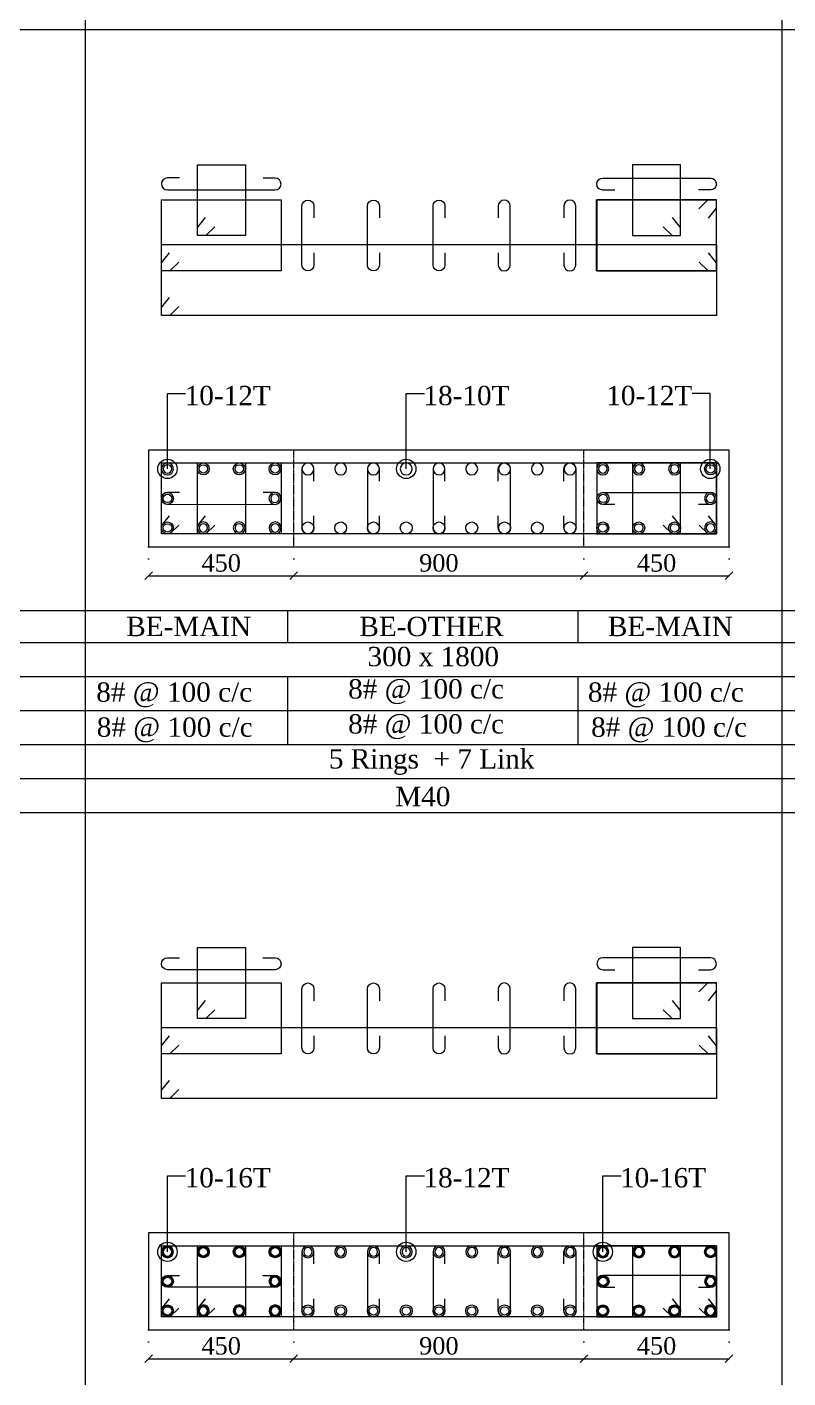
# Model space of a CAD drawing. Header units: millimetres. Extents: x 303 to 27724, y 300 to 68956.
# Drawn here: x 7835 to 10195, y 47778 to 51968 of the extents above; entities that cross this region are included whole.
import ezdxf

# ---------------------------------------------------------------- set-up
doc = ezdxf.new("R2010")
doc.units = ezdxf.units.MM
doc.linetypes.add('( Hidden )', pattern=[0.375, 0.25, -0.125])
doc.linetypes.add('DOT2', pattern=[0.125, 0, -0.125])
doc.layers.get('Defpoints').update_dxf_attribs({"lineweight": 0})
for name, color, linetype, lineweight in [('S-COL. STEEL DIA', 1, 'Continuous', 9), ('S-DIM FOOTING', 7, 'Continuous', 0), ('S-SECTION', 5, 'Continuous', 0), ('S-SECTION MARK', 7, 'Continuous', 0), ('S-SHEET', 7, 'Continuous', 0), ('S-STEEL', 1, 'Continuous', 9), ('S-STEEL-1', 1, 'Continuous', 0), ('S-STEEL-1 C.S.', 106, 'Continuous', 0), ('S-TEXT', 7, 'Continuous', 0)]:
    doc.layers.add(name, color=color, linetype=linetype, lineweight=lineweight)
doc.styles.add('AR', font='ARIALUNI.TTF', dxfattribs={"width": 0.8})
doc.styles.add('S-ROMANS', font='times.ttf')
doc.styles.add('TEXT', font='times.ttf')
doc.dimstyles.new('100', dxfattribs={"dimtxt": 180, "dimasz": 80, "dimexe": 0.18, "dimexo": 0.0625, "dimgap": 1, "dimtad": 1, "dimdec": 0, "dimzin": 0, "dimdsep": 46, "dimtxsty": 'AR', "dimblk": 'DOT', "dimcen": 0.09, "dimse1": 1, "dimse2": 1, "dimclrd": 50, "dimclrt": 256, "dimadec": 0, "dimazin": 0, "dimtfac": 1, "dimtdec": 0, "dimtix": 1, "dimtofl": 0, "dimtmove": 2, "dimatfit": 0, "dimfxl": 1, "dimtolj": 1, "dimtzin": 0, "dimlwd": -1, "dimarcsym": 0})
doc.dimstyles.new('SETU', dxfattribs={"dimtxt": 230, "dimasz": 0.2, "dimexe": 0.1, "dimexo": 0.1, "dimgap": 0.05, "dimtad": 1, "dimdec": 0, "dimzin": 0, "dimdsep": 46, "dimtxsty": 'TEXT', "dimblk": 'OBLIQUE', "dimcen": 0.09, "dimdle": 0.1, "dimclrd": 4, "dimclre": 256, "dimclrt": 256, "dimadec": 1, "dimazin": 0, "dimtfac": 1, "dimtdec": 0, "dimtix": 1, "dimtofl": 0, "dimtmove": 2, "dimatfit": 0, "dimfxl": 1, "dimtolj": 1, "dimtzin": 0, "dimlwd": -1, "dimlwe": -1, "dimarcsym": 1})

# ---------------------------------------------------------------- blocks, each defined once
blk = doc.blocks.new('*U6')
at = {"layer": 'S-COL. STEEL DIA', "lineweight": 5}
for radius in [18.5, 13, 13]:
    blk.add_circle((0, 0), radius, dxfattribs=at)
blk = doc.blocks.new('_Oblique')
at = {"color": 0, "linetype": 'ByBlock', "lineweight": -2}
blk.add_line((-0.5, -0.5), (0.5, 0.5), dxfattribs=at)
blk = doc.blocks.new('*D1723')
at = {"layer": 'Defpoints', "color": 0}
for p in [(8212, 50355.7), (8662, 50355.7), (8662, 50265.9)]:
    blk.add_point(p, dxfattribs=at)
at = {"layer": 'S-DIM FOOTING', "linetype": 'DOT2', "ltscale": 300}
for p, q in [((8212, 50355.6), (8212, 50265.7)), ((8662, 50355.6), (8662, 50265.7))]:
    blk.add_line(p, q, dxfattribs=at)
at = {"layer": 'S-DIM FOOTING', "ltscale": 300}
blk.add_line((8211.8, 50265.9), (8662.1, 50265.9), dxfattribs=at)
at = {"layer": 'S-DIM FOOTING', "linetype": 'ByBlock', "xscale": 24, "yscale": 24, "zscale": 24, "rotation": 180}
blk.add_blockref('_Oblique', (8212, 50265.9), dxfattribs=at)
at = {"layer": 'S-DIM FOOTING', "linetype": 'ByBlock', "xscale": 24, "yscale": 24, "zscale": 24}
blk.add_blockref('_Oblique', (8662, 50265.9), dxfattribs=at)
at = {"layer": 'S-DIM FOOTING', "insert": (8437, 50305.3), "char_height": 54, "attachment_point": 5, "style": 'TEXT'}
blk.add_mtext('\\A1;450', dxfattribs=at)
blk = doc.blocks.new('*D1724')
at = {"layer": 'Defpoints', "color": 0}
for p in [(8662, 50355.7), (9562, 50355.7), (9562, 50265.9)]:
    blk.add_point(p, dxfattribs=at)
at = {"layer": 'S-DIM FOOTING', "linetype": 'DOT2', "ltscale": 300}
for p, q in [((8662, 50355.6), (8662, 50265.7)), ((9562, 50355.6), (9562, 50265.7))]:
    blk.add_line(p, q, dxfattribs=at)
at = {"layer": 'S-DIM FOOTING', "ltscale": 300}
blk.add_line((8661.8, 50265.9), (9562.1, 50265.9), dxfattribs=at)
at = {"layer": 'S-DIM FOOTING', "linetype": 'ByBlock', "xscale": 24, "yscale": 24, "zscale": 24, "rotation": 180}
blk.add_blockref('_Oblique', (8662, 50265.9), dxfattribs=at)
at = {"layer": 'S-DIM FOOTING', "linetype": 'ByBlock', "xscale": 24, "yscale": 24, "zscale": 24}
blk.add_blockref('_Oblique', (9562, 50265.9), dxfattribs=at)
at = {"layer": 'S-DIM FOOTING', "insert": (9112, 50305.4), "char_height": 54, "attachment_point": 5, "style": 'TEXT'}
blk.add_mtext('\\A1;900', dxfattribs=at)
blk = doc.blocks.new('*D1725')
at = {"layer": 'Defpoints', "color": 0}
for p in [(9562, 50355.7), (10012, 50355.7), (10012, 50265.9)]:
    blk.add_point(p, dxfattribs=at)
at = {"layer": 'S-DIM FOOTING', "linetype": 'DOT2', "ltscale": 300}
for p, q in [((9562, 50355.6), (9562, 50265.7)), ((10012, 50355.6), (10012, 50265.7))]:
    blk.add_line(p, q, dxfattribs=at)
at = {"layer": 'S-DIM FOOTING', "ltscale": 300}
blk.add_line((9561.8, 50265.9), (10012.1, 50265.9), dxfattribs=at)
at = {"layer": 'S-DIM FOOTING', "linetype": 'ByBlock', "xscale": 24, "yscale": 24, "zscale": 24, "rotation": 180}
blk.add_blockref('_Oblique', (9562, 50265.9), dxfattribs=at)
at = {"layer": 'S-DIM FOOTING', "linetype": 'ByBlock', "xscale": 24, "yscale": 24, "zscale": 24}
blk.add_blockref('_Oblique', (10012, 50265.9), dxfattribs=at)
at = {"layer": 'S-DIM FOOTING', "insert": (9787, 50305.3), "char_height": 54, "attachment_point": 5, "style": 'TEXT'}
blk.add_mtext('\\A1;450', dxfattribs=at)
blk = doc.blocks.new('*U74')
at = {"layer": 'S-COL. STEEL DIA', "lineweight": 5}
blk.add_circle((0, 0), 18.5, dxfattribs=at)
blk = doc.blocks.new('_Dot')
at = {"linetype": 'ByBlock', "lineweight": -2}
blk.add_line((-0.5, 0), (-1, 0), dxfattribs=at)
at = {"linetype": 'ByBlock', "const_width": 0.5}
blk.add_lwpolyline([(-0.25, 0, 1), (0.25, 0, 1)], format="xyb", close=True, dxfattribs=at)
blk = doc.blocks.new('*U4')
at = {"layer": 'S-COL. STEEL DIA'}
h = blk.add_hatch(color=256, dxfattribs=at)
h.dxf.hatch_style = 1
h.paths.add_polyline_path([(-18.5, 0, 1), (18.5, 0, 1)])
h.paths.add_polyline_path([(13, 0, -1), (-13, 0, -1)], flags=16)
at = {"layer": 'S-COL. STEEL DIA', "lineweight": 5}
for radius in [18.5, 13]:
    blk.add_circle((0, 0), radius, dxfattribs=at)
blk = doc.blocks.new('*D2022')
at = {"layer": 'Defpoints', "color": 0}
for p in [(8212, 47927.9), (8662, 47927.9), (8662, 47838)]:
    blk.add_point(p, dxfattribs=at)
at = {"layer": 'S-DIM FOOTING', "linetype": 'DOT2', "ltscale": 300}
for p, q in [((8212, 47927.7), (8212, 47837.9)), ((8662, 47927.7), (8662, 47837.9))]:
    blk.add_line(p, q, dxfattribs=at)
at = {"layer": 'S-DIM FOOTING', "ltscale": 300}
blk.add_line((8211.8, 47838), (8662.1, 47838), dxfattribs=at)
at = {"layer": 'S-DIM FOOTING', "linetype": 'ByBlock', "xscale": 24, "yscale": 24, "zscale": 24, "rotation": 180}
blk.add_blockref('_Oblique', (8212, 47838), dxfattribs=at)
at = {"layer": 'S-DIM FOOTING', "linetype": 'ByBlock', "xscale": 24, "yscale": 24, "zscale": 24}
blk.add_blockref('_Oblique', (8662, 47838), dxfattribs=at)
at = {"layer": 'S-DIM FOOTING', "insert": (8437, 47877.5), "char_height": 54, "attachment_point": 5, "style": 'TEXT'}
blk.add_mtext('\\A1;450', dxfattribs=at)
blk = doc.blocks.new('*D2023')
at = {"layer": 'Defpoints', "color": 0}
for p in [(8662, 47927.9), (9562, 47927.9), (9562, 47838)]:
    blk.add_point(p, dxfattribs=at)
at = {"layer": 'S-DIM FOOTING', "linetype": 'DOT2', "ltscale": 300}
for p, q in [((8662, 47927.7), (8662, 47837.9)), ((9562, 47927.7), (9562, 47837.9))]:
    blk.add_line(p, q, dxfattribs=at)
at = {"layer": 'S-DIM FOOTING', "ltscale": 300}
blk.add_line((8661.8, 47838), (9562.1, 47838), dxfattribs=at)
at = {"layer": 'S-DIM FOOTING', "linetype": 'ByBlock', "xscale": 24, "yscale": 24, "zscale": 24, "rotation": 180}
blk.add_blockref('_Oblique', (8662, 47838), dxfattribs=at)
at = {"layer": 'S-DIM FOOTING', "linetype": 'ByBlock', "xscale": 24, "yscale": 24, "zscale": 24}
blk.add_blockref('_Oblique', (9562, 47838), dxfattribs=at)
at = {"layer": 'S-DIM FOOTING', "insert": (9112, 47877.5), "char_height": 54, "attachment_point": 5, "style": 'TEXT'}
blk.add_mtext('\\A1;900', dxfattribs=at)
blk = doc.blocks.new('*D2024')
at = {"layer": 'Defpoints', "color": 0}
for p in [(9562, 47927.9), (10012, 47927.9), (10012, 47838)]:
    blk.add_point(p, dxfattribs=at)
at = {"layer": 'S-DIM FOOTING', "linetype": 'DOT2', "ltscale": 300}
for p, q in [((9562, 47927.7), (9562, 47837.9)), ((10012, 47927.7), (10012, 47837.9))]:
    blk.add_line(p, q, dxfattribs=at)
at = {"layer": 'S-DIM FOOTING', "ltscale": 300}
blk.add_line((9561.8, 47838), (10012.1, 47838), dxfattribs=at)
at = {"layer": 'S-DIM FOOTING', "linetype": 'ByBlock', "xscale": 24, "yscale": 24, "zscale": 24, "rotation": 180}
blk.add_blockref('_Oblique', (9562, 47838), dxfattribs=at)
at = {"layer": 'S-DIM FOOTING', "linetype": 'ByBlock', "xscale": 24, "yscale": 24, "zscale": 24}
blk.add_blockref('_Oblique', (10012, 47838), dxfattribs=at)
at = {"layer": 'S-DIM FOOTING', "insert": (9787, 47877.5), "char_height": 54, "attachment_point": 5, "style": 'TEXT'}
blk.add_mtext('\\A1;450', dxfattribs=at)

msp = doc.modelspace()

# ---------------------------------------------------------------- linework, layer by layer
at = {"layer": 'S-SECTION'}
for points, elevation in [([(10012, 50355.7), (10012, 50655.7), (8212, 50655.7), (8212, 50355.7)], -0.5), ([(10012, 47927.9), (10012, 48227.9), (8212, 48227.9), (8212, 47927.9)], 7.9)]:
    msp.add_lwpolyline(points, close=True, dxfattribs=dict(at, elevation=elevation))
at = {"layer": 'S-SHEET'}
for p, q in [((8015, 68956, -2), (8015, 299.8, -1.4)), ((10175.6, 68956, -1.1), (10175.6, 299.8, -0.6)), ((303, 50158.7, 7.2), (27724.1, 50158.7, 7.2)), ((8642.4, 50158.5, -1.2), (8642.4, 50059, -1.2)), ((9542.4, 50158.5, -1.2), (9542.4, 50059, -1.2)), ((303, 50059.1, -0.9), (27724.1, 50059.1, -0.9)), ((303, 49953.9, -0.9), (27724.1, 49953.9, -0.9)), ((303, 49953.9, -0.9), (27724.1, 49953.9, -0.9)), ((8642.4, 49953.7, -1.2), (8642.4, 49742.4, -1.2)), ((9542.4, 49953.7, -1.2), (9542.4, 49742.4, -1.2)), ((303, 49848.1, -0.9), (27724.1, 49848.1, -0.9)), ((303, 49742.6, -0.9), (27724.1, 49742.6, -0.9)), ((303, 49637.1, -0.9), (27724.1, 49637.1, -0.9))]:
    msp.add_line(p, q, dxfattribs=at)
at = {"layer": 'S-SHEET', "color": 0}
for p, q in [((303, 51959.6, -0.9), (27724.1, 51959.6, -0.9)), ((303, 49531.6, -0.9), (27724.1, 49531.6, -0.9))]:
    msp.add_line(p, q, dxfattribs=at)
at = {"layer": 'S-STEEL', "color": 3}
for points, elevation in [([(8308.1, 51499.5), (8270.4, 51499.5, 1), (8270.4, 51462.6), (8604.3, 51462.3, 1), (8604.3, 51499.2), (8567.1, 51499.2)], -0.9), ([(9658.1, 51461.9), (9620.4, 51461.9, -1), (9620.4, 51498.9), (9954.3, 51499.1, -1), (9954.3, 51462.2), (9917.1, 51462.2)], -0.9), ([(8724.4, 51267.3), (8724.4, 51229.6, -1), (8687.5, 51229.6), (8687.5, 51412.7, -1), (8724.4, 51412.7), (8724.4, 51375.5)], -0.5), ([(8927.6, 51267.3), (8927.6, 51229.6, -1), (8890.7, 51229.6), (8890.7, 51412.7, -1), (8927.6, 51412.7), (8927.6, 51375.5)], -0.5), ([(9130.8, 51267.3), (9130.8, 51229.6, -1), (9093.9, 51229.6), (9093.9, 51412.7, -1), (9130.8, 51412.7), (9130.8, 51375.5)], -0.5), ([(9296.3, 51267.3), (9296.3, 51229.6, 1), (9333.2, 51229.6), (9333.2, 51412.7, 1), (9296.3, 51412.7), (9296.3, 51375.5)], -0.5), ([(9499.6, 51267.3), (9499.6, 51229.6, 1), (9536.5, 51229.6), (9536.5, 51412.7, 1), (9499.6, 51412.7), (9499.6, 51375.5)], -0.5), ([(8724.4, 50559.6), (8724.4, 50597.3, 1), (8687.5, 50597.3), (8687.5, 50414.2, 1), (8724.4, 50414.2), (8724.4, 50451.4)], -0.5), ([(8927.6, 50559.6), (8927.6, 50597.3, 1), (8890.7, 50597.3), (8890.7, 50414.2, 1), (8927.6, 50414.2), (8927.6, 50451.4)], -0.5), ([(9130.8, 50559.6), (9130.8, 50597.3, 1), (9093.9, 50597.3), (9093.9, 50414.2, 1), (9130.8, 50414.2), (9130.8, 50451.4)], -0.5), ([(9296.3, 50559.6), (9296.3, 50597.3, -1), (9333.2, 50597.3), (9333.2, 50414.2, -1), (9296.3, 50414.2), (9296.3, 50451.4)], -0.5), ([(9499.6, 50559.6), (9499.6, 50597.3, -1), (9536.5, 50597.3), (9536.5, 50414.2, -1), (9499.6, 50414.2), (9499.6, 50451.4)], -0.5), ([(8308.1, 50524.5), (8270.4, 50524.5, 1), (8270.4, 50487.6), (8604.3, 50487.3, 1), (8604.3, 50524.2), (8567.1, 50524.2)], -0.9), ([(9658.1, 50487), (9620.4, 50487, -1), (9620.4, 50523.9), (9954.3, 50524.2, -1), (9954.3, 50487.3), (9917.1, 50487.3)], -0.9), ([(8566.6, 49081.2), (8604.3, 49081.2, -1), (8604.3, 49044.3), (8270.4, 49044.3, -1), (8270.4, 49081.2), (8307.6, 49081.2)], 7.9), ([(9916.6, 49044.3), (9954.3, 49044.3, 1), (9954.3, 49081.2), (9620.4, 49081.2, 1), (9620.4, 49044.3), (9657.6, 49044.3)], 7.9), ([(8724.4, 48839.4), (8724.4, 48801.7, -1), (8687.5, 48801.7), (8687.5, 48984.8, -1), (8724.4, 48984.8), (8724.4, 48947.6)], 7.9), ([(8927.6, 48839.4), (8927.6, 48801.7, -1), (8890.7, 48801.7), (8890.7, 48984.8, -1), (8927.6, 48984.8), (8927.6, 48947.6)], 7.9), ([(9130.8, 48839.4), (9130.8, 48801.7, -1), (9093.9, 48801.7), (9093.9, 48984.8, -1), (9130.8, 48984.8), (9130.8, 48947.6)], 7.9), ([(9296.3, 48839.4), (9296.3, 48801.7, 1), (9333.2, 48801.7), (9333.2, 48984.8, 1), (9296.3, 48984.8), (9296.3, 48947.6)], 7.9), ([(9499.6, 48839.4), (9499.6, 48801.7, 1), (9536.5, 48801.7), (9536.5, 48984.8, 1), (9499.6, 48984.8), (9499.6, 48947.6)], 7.9), ([(8724.4, 48131.7), (8724.4, 48169.4, 1), (8687.5, 48169.4), (8687.5, 47986.3, 1), (8724.4, 47986.3), (8724.4, 48023.5)], 7.9), ([(8927.6, 48131.7), (8927.6, 48169.4, 1), (8890.7, 48169.4), (8890.7, 47986.3, 1), (8927.6, 47986.3), (8927.6, 48023.5)], 7.9), ([(9130.8, 48131.7), (9130.8, 48169.4, 1), (9093.9, 48169.4), (9093.9, 47986.3, 1), (9130.8, 47986.3), (9130.8, 48023.5)], 7.9), ([(9296.3, 48131.7), (9296.3, 48169.4, -1), (9333.2, 48169.4), (9333.2, 47986.3, -1), (9296.3, 47986.3), (9296.3, 48023.5)], 7.9), ([(9499.6, 48131.7), (9499.6, 48169.4, -1), (9536.5, 48169.4), (9536.5, 47986.3, -1), (9499.6, 47986.3), (9499.6, 48023.5)], 7.9), ([(8566.6, 48096.3), (8604.3, 48096.3, -1), (8604.3, 48059.4), (8270.4, 48059.4, -1), (8270.4, 48096.3), (8307.6, 48096.3)], 7.9), ([(9916.6, 48059.4), (9954.3, 48059.4, 1), (9954.3, 48096.3), (9620.4, 48096.3, 1), (9620.4, 48059.4), (9657.6, 48059.4)], 7.9)]:
    msp.add_lwpolyline(points, format="xyb", dxfattribs=dict(at, elevation=elevation))
at = {"layer": 'S-STEEL', "color": 1}
for points, elevation in [([(9918.4, 51403.9), (9946, 51431.2), (9972, 51431.2), (9972, 51211.2), (9601.2, 51211.2), (9601.2, 51431.2), (9972, 51431.2), (9972, 51406.2), (9946.8, 51375.3)], -0.5), ([(8305.5, 51100.5), (8278, 51073.1), (8252, 51073.1), (8252, 51293.1), (9972.8, 51293.1), (9972.8, 51073.1), (8252, 51073.1), (8252, 51098.2), (8277.1, 51129)], -0.5), ([(8305.5, 50423.1), (8278, 50395.7), (8252, 50395.7), (8252, 50615.7), (9972.8, 50615.7), (9972.8, 50395.7), (8252, 50395.7), (8252, 50420.8), (8277.1, 50451.6)], -0.5), ([(9918.4, 48976), (9946, 49003.3), (9972, 49003.3), (9972, 48783.3), (9601.2, 48783.3), (9601.2, 49003.3), (9972, 49003.3), (9972, 48978.3), (9946.8, 48947.4)], 7.9), ([(8305.5, 48672.6), (8278, 48645.3), (8252, 48645.3), (8252, 48865.3), (9972.8, 48865.3), (9972.8, 48645.3), (8252, 48645.3), (8252, 48670.3), (8277.1, 48701.2)], 7.9), ([(8305.5, 47995.2), (8278, 47967.9), (8252, 47967.9), (8252, 48187.9), (9972.8, 48187.9), (9972.8, 47967.9), (8252, 47967.9), (8252, 47992.9), (8277.1, 48023.8)], 7.9)]:
    msp.add_lwpolyline(points, dxfattribs=dict(at, elevation=elevation))
at = {"layer": 'S-STEEL-1', "color": 41}
for points, elevation in [([(8416.8, 51347.9), (8389.3, 51320.6), (8363.2, 51320.6), (8363.3, 51540.6), (8512.7, 51540.6), (8512.7, 51320.6), (8363.2, 51320.6), (8363.2, 51345.6), (8388.4, 51376.5)], -0.5), ([(9807.9, 51347.9), (9835.4, 51320.6), (9861.5, 51320.6), (9861.5, 51540.6), (9712.1, 51540.6), (9712.1, 51320.6), (9861.5, 51320.6), (9861.5, 51345.6), (9836.3, 51376.5)], -0.5), ([(8416.8, 50423.1), (8389.3, 50395.7), (8363.2, 50395.7), (8363.3, 50615.7), (8512.7, 50615.7), (8512.7, 50395.7), (8363.2, 50395.7), (8363.2, 50420.8), (8388.4, 50451.6)], -0.5), ([(9807.9, 50423.1), (9835.4, 50395.7), (9861.5, 50395.7), (9861.5, 50615.7), (9712.1, 50615.7), (9712.1, 50395.7), (9861.5, 50395.7), (9861.5, 50420.8), (9836.3, 50451.6)], -0.5), ([(8416.8, 48920.1), (8389.3, 48892.7), (8363.2, 48892.7), (8363.3, 49112.7), (8512.7, 49112.7), (8512.7, 48892.7), (8363.2, 48892.7), (8363.2, 48917.8), (8388.4, 48948.6)], 7.9), ([(9807.9, 48920.1), (9835.4, 48892.7), (9861.5, 48892.7), (9861.5, 49112.7), (9712.1, 49112.7), (9712.1, 48892.7), (9861.5, 48892.7), (9861.5, 48917.8), (9836.3, 48948.6)], 7.9), ([(8416.8, 47995.2), (8389.3, 47967.9), (8363.2, 47967.9), (8363.3, 48187.9), (8512.7, 48187.9), (8512.7, 47967.9), (8363.2, 47967.9), (8363.2, 47992.9), (8388.4, 48023.8)], 7.9), ([(9807.9, 47995.2), (9835.4, 47967.9), (9861.5, 47967.9), (9861.5, 48187.9), (9712.1, 48187.9), (9712.1, 47967.9), (9861.5, 47967.9), (9861.5, 47992.9), (9836.3, 48023.8)], 7.9)]:
    msp.add_lwpolyline(points, dxfattribs=dict(at, elevation=elevation))
at = {"layer": 'S-STEEL-1', "color": 6}
for points, elevation in [([(8305.5, 51238.5), (8278, 51211.2), (8252, 51211.2), (8252, 51431.2), (8622.8, 51431.2), (8622.8, 51211.2), (8252, 51211.2), (8252, 51236.2), (8277.1, 51267.1)], -0.5), ([(9919.2, 51238.5), (9946.7, 51211.2), (9972.8, 51211.2), (9972.8, 51431.2), (9602, 51431.2), (9602, 51211.2), (9972.8, 51211.2), (9972.8, 51236.2), (9947.6, 51267.1)], -0.5), ([(8305.5, 50423.1), (8278, 50395.7), (8252, 50395.7), (8252, 50615.7), (8622.8, 50615.7), (8622.8, 50395.7), (8252, 50395.7), (8252, 50420.8), (8277.1, 50451.6)], -0.5), ([(9919.2, 50423.1), (9946.7, 50395.7), (9972.8, 50395.7), (9972.8, 50615.7), (9602, 50615.7), (9602, 50395.7), (9972.8, 50395.7), (9972.8, 50420.8), (9947.6, 50451.6)], -0.5), ([(8305.5, 48810.7), (8278, 48783.3), (8252, 48783.3), (8252, 49003.3), (8622.8, 49003.3), (8622.8, 48783.3), (8252, 48783.3), (8252, 48808.4), (8277.1, 48839.2)], 7.9), ([(9919.2, 48810.7), (9946.7, 48783.3), (9972.8, 48783.3), (9972.8, 49003.3), (9602, 49003.3), (9602, 48783.3), (9972.8, 48783.3), (9972.8, 48808.4), (9947.6, 48839.2)], 7.9), ([(8305.5, 47995.2), (8278, 47967.9), (8252, 47967.9), (8252, 48187.9), (8622.8, 48187.9), (8622.8, 47967.9), (8252, 47967.9), (8252, 47992.9), (8277.1, 48023.8)], 7.9), ([(9919.2, 47995.2), (9946.7, 47967.9), (9972.8, 47967.9), (9972.8, 48187.9), (9602, 48187.9), (9602, 47967.9), (9972.8, 47967.9), (9972.8, 47992.9), (9947.6, 48023.8)], 7.9)]:
    msp.add_lwpolyline(points, dxfattribs=dict(at, elevation=elevation))
at = {"layer": 'S-STEEL-1 C.S.', "color": 8, "linetype": '( Hidden )'}
for p, q in [((8662, 50355.7, -0.5), (8662, 50655.7, -0.5)), ((9562, 50355.7, -0.5), (9562, 50655.7, -0.5)), ((8662, 47927.9, 7.9), (8662, 48227.9, 7.9)), ((9562, 47927.9, 7.9), (9562, 48227.9, 7.9))]:
    msp.add_line(p, q, dxfattribs=at)

# ---------------------------------------------------------------- block references
at = {"layer": 'S-COL. STEEL DIA', "xscale": -1, "rotation": 180}
for name, p in [('*U6', (8270.4, 50597.3, -0.5)), ('*U74', (8705.9, 50597.3, -0.5)), ('*U74', (8807.5, 50597.3, -0.5)), ('*U74', (8909.1, 50597.3, -0.5)), ('*U74', (9010.7, 50597.3, -0.5)), ('*U74', (9112.4, 50597.3, -0.5)), ('*U74', (9214, 50597.3, -0.5)), ('*U74', (9315.6, 50597.3, -0.5)), ('*U74', (9417.2, 50597.3, -0.5)), ('*U74', (9518.8, 50597.3, -0.5)), ('*U6', (9620.4, 50597.3, -0.5)), ('*U6', (9731.7, 50597.3, -0.5)), ('*U6', (9843, 50597.3, -0.5)), ('*U4', (8270.4, 48169.4, 7.9)), ('*U6', (8705.9, 48169.4, 7.9)), ('*U6', (8807.5, 48169.4, 7.9)), ('*U6', (8909.1, 48169.4, 7.9)), ('*U6', (9010.7, 48169.4, 7.9)), ('*U6', (9112.4, 48169.4, 7.9)), ('*U6', (9214, 48169.4, 7.9)), ('*U6', (9315.6, 48169.4, 7.9)), ('*U6', (9417.2, 48169.4, 7.9)), ('*U6', (9518.8, 48169.4, 7.9)), ('*U4', (9620.4, 48169.4, 7.9)), ('*U4', (9731.7, 48169.4, 7.9)), ('*U4', (9843, 48169.4, 7.9))]:
    msp.add_blockref(name, p, dxfattribs=at)
at = {"layer": 'S-COL. STEEL DIA', "rotation": 180}
for name, p in [('*U6', (8381.7, 50597.3, -0.5)), ('*U6', (8493, 50597.3, -0.5)), ('*U6', (8604.3, 50597.3, -0.5)), ('*U6', (9954.3, 50597.3, -0.5)), ('*U4', (8381.7, 48169.4, 7.9)), ('*U4', (8493, 48169.4, 7.9)), ('*U4', (8604.3, 48169.4, 7.9)), ('*U4', (9954.3, 48169.4, 7.9))]:
    msp.add_blockref(name, p, dxfattribs=at)
at = {"layer": 'S-COL. STEEL DIA'}
for name, p in [('*U6', (8270.4, 50505.7, -0.5)), ('*U6', (9621.2, 50505.7, -0.5)), ('*U6', (8270.4, 50414.2, -0.5)), ('*U74', (8705.9, 50414.2, -0.5)), ('*U74', (8807.5, 50414.2, -0.5)), ('*U74', (8909.1, 50414.2, -0.5)), ('*U74', (9010.7, 50414.2, -0.5)), ('*U74', (9112.4, 50414.2, -0.5)), ('*U74', (9214, 50414.2, -0.5)), ('*U74', (9315.6, 50414.2, -0.5)), ('*U74', (9417.2, 50414.2, -0.5)), ('*U74', (9518.8, 50414.2, -0.5)), ('*U6', (9620.4, 50414.2, -0.5)), ('*U6', (9731.7, 50414.2, -0.5)), ('*U6', (9843, 50414.2, -0.5)), ('*U4', (8270.4, 48077.9, 7.9)), ('*U4', (9621.2, 48077.9, 7.9)), ('*U4', (8270.4, 47986.3, 7.9)), ('*U6', (8705.9, 47986.3, 7.9)), ('*U6', (8807.5, 47986.3, 7.9)), ('*U6', (8909.1, 47986.3, 7.9)), ('*U6', (9010.7, 47986.3, 7.9)), ('*U6', (9112.4, 47986.3, 7.9)), ('*U6', (9214, 47986.3, 7.9)), ('*U6', (9315.6, 47986.3, 7.9)), ('*U6', (9417.2, 47986.3, 7.9)), ('*U6', (9518.8, 47986.3, 7.9)), ('*U4', (9620.4, 47986.3, 7.9)), ('*U4', (9731.7, 47986.3, 7.9)), ('*U4', (9843, 47986.3, 7.9))]:
    msp.add_blockref(name, p, dxfattribs=at)
at = {"layer": 'S-COL. STEEL DIA', "xscale": -1}
for name, p in [('*U6', (8603.5, 50505.7, -0.5)), ('*U6', (9954.3, 50505.7, -0.5)), ('*U6', (8381.7, 50414.2, -0.5)), ('*U6', (8493, 50414.2, -0.5)), ('*U6', (8604.3, 50414.2, -0.5)), ('*U6', (9954.3, 50414.2, -0.5)), ('*U4', (8603.5, 48077.9, 7.9)), ('*U4', (9954.3, 48077.9, 7.9)), ('*U4', (8381.7, 47986.3, 7.9)), ('*U4', (8493, 47986.3, 7.9)), ('*U4', (8604.3, 47986.3, 7.9)), ('*U4', (9954.3, 47986.3, 7.9))]:
    msp.add_blockref(name, p, dxfattribs=at)

# ---------------------------------------------------------------- texts
at = {"layer": 'S-TEXT', "color": 7, "style": 'TEXT'}
for s, p in [('10-12T', (8323.8, 50794.8, -0.5)), ('18-10T', (9064.1, 50794.8, -0.5)), ('10-12T', (9631.1, 50794.8, -0.5)), ('10-16T', (8323.8, 48369.3, 7.9)), ('18-12T', (9064.1, 48369.3, 7.9)), ('10-16T', (9673.8, 48369.3, 7.9))]:
    msp.add_text(s, height=60, dxfattribs=at).set_placement(p)
at = {"layer": 'S-TEXT', "style": 'S-ROMANS'}
for s, p in [('BE-MAIN ', (8142.5, 50078.7, -1.2)), ('BE-OTHER', (8865.5, 50078.7, -1.2)), ('BE-MAIN ', (9636, 50078.7, -1.2)), ('300 x 1800', (8890.7, 49985.5, -1.2)), ('8# @ 100 c/c', (8830.5, 49885.2, -1.2)), ('8# @ 100 c/c', (8049.5, 49875.2, -1.2)), ('8# @ 100 c/c', (9574, 49875.2, -1.2)), ('8# @ 100 c/c', (8051, 49766.6, -1.2)), ('8# @ 100 c/c', (8830.5, 49776.6, -1.2)), ('8# @ 100 c/c', (9584, 49766.6, -1.2)), ('5 Rings  + 7 Link', (8770.7, 49668.1, -1.2)), ('M40', (8976.6, 49551.4, -1.2))]:
    msp.add_text(s, height=60, dxfattribs=at).set_placement(p)

# ---------------------------------------------------------------- dimensions: what is measured, and where the dimension line sits
at = {"layer": 'S-DIM FOOTING', "ltscale": 300}
for base, p1, p2, picture, middle in [((8662, 50265.9, -0.9), (8212, 50355.7, -0.5), (8662, 50355.7, -0.5), '*D1723', (8437, 50305.3, -0.9)), ((9562, 50265.9, -0.9), (8662, 50355.7, -0.5), (9562, 50355.7, -0.5), '*D1724', (9112, 50305.4, -0.9)), ((10012, 50265.9, -0.9), (9562, 50355.7, -0.5), (10012, 50355.7, -0.5), '*D1725', (9787, 50305.3, -0.9)), ((8662, 47838, 7.6), (8212, 47927.9, 7.9), (8662, 47927.9, 7.9), '*D2022', (8437, 47877.5, 7.6)), ((9562, 47838, 7.6), (8662, 47927.9, 7.9), (9562, 47927.9, 7.9), '*D2023', (9112, 47877.5, 7.6)), ((10012, 47838, 7.6), (9562, 47927.9, 7.9), (10012, 47927.9, 7.9), '*D2024', (9787, 47877.5, 7.6))]:
    dim = msp.add_linear_dim(base=base, p1=p1, p2=p2, angle=180, dimstyle='SETU', override={"dimscale": 1.2, "dimtxt": 45, "dimasz": 20, "dimgap": 10, "dimblk1": 'Oblique', "dimblk2": 'Oblique', "dimsah": 1, "dimclrd": 256, "dimarcsym": 1}, dxfattribs=at)
    dim.commit()
    dim.dimension.update_dxf_attribs({"geometry": picture, "text_midpoint": middle})

# ---------------------------------------------------------------- leaders
at = {"layer": 'S-SECTION MARK'}
for points in [[(8270.4, 50597.3, -0.5), (8270.4, 50830.7, -0.5), (8326.8, 50830.7, -0.5)], [(9010.7, 50597.3, -0.5), (9010.7, 50830.7, -0.5), (9067.2, 50830.7, -0.5)], [(9953.5, 50597.3, -0.5), (9953.5, 50830.7, -0.5), (9897.1, 50830.7, -0.5)], [(8270.4, 48169.4, 7.9), (8270.4, 48405.1, 7.9), (8326.8, 48405.1, 7.9)], [(9010.7, 48169.4, 7.9), (9010.7, 48405.1, 7.9), (9067.2, 48405.1, 7.9)], [(9620.4, 48169.4, 7.9), (9620.4, 48405.1, 7.9), (9676.8, 48405.1, 7.9)]]:
    msp.add_leader(points, dimstyle='100', override={"dimasz": 60, "dimtad": 0, "dimclrd": 256, "dimldrblk": 'DotBlank', "dimfxl": 50, "dimfxlon": 1, "dimarcsym": 1}, dxfattribs=at)

doc.saveas('drawing.dxf')
